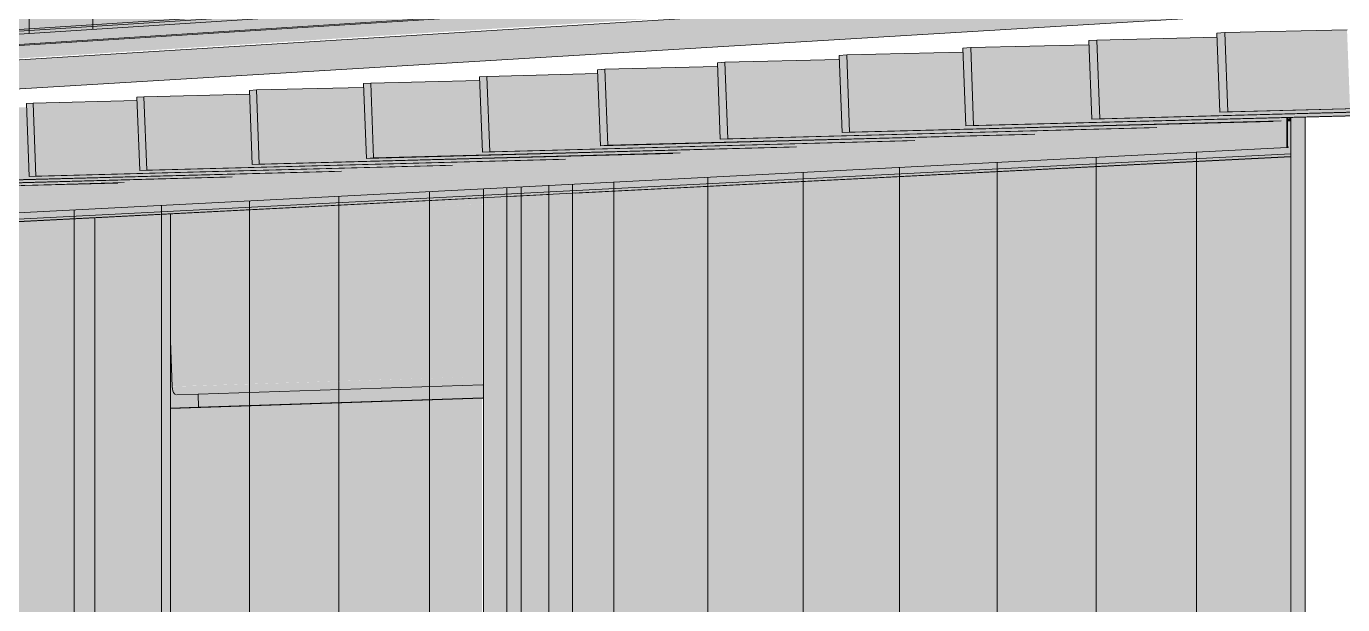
# Model space of a CAD drawing. Header units: inches. Extents: x 31213 to 31218, y -65 to 66.
# Drawn here: x 31214.8306 to 31214.893, y 66.0158 to 66.0432 of the extents above; entities that cross this region are included whole.
import ezdxf

# ---------------------------------------------------------------- set-up
doc = ezdxf.new("R2010")
doc.units = ezdxf.units.IN
doc.header["$MEASUREMENT"] = 0
for name, color, linetype, lineweight in [('A-GLAZ-CURT', 52, 'Continuous', 9), ('A-GLAZ-CWMG', 51, 'Continuous', 9), ('A-ROOF', 132, 'Continuous', 13), ('A-WALL', 113, 'Continuous', 13), ('A-WALL-PATT', 111, 'Continuous', 13), ('I-WALL', 2, 'Continuous', 13), ('L-SITE-WALL', 31, 'Continuous', 13), ('S-BEAM', 12, 'Continuous', 9), ('S-COLS', 52, 'Continuous', 9)]:
    doc.layers.add(name, color=color, linetype=linetype, lineweight=lineweight)

# ---------------------------------------------------------------- blocks, each defined once
blk = doc.blocks.new('FP_33-Looking North West')
at = {"layer": 'A-WALL-PATT', "lineweight": 9}
for p, q in [((-3322.960178, 65.990903), (-3322.960178, 66.040394)), ((-3322.960111, 66.015986), (-3322.960111, 66.040395)), ((-3322.972827, 66.015717), (-3322.972827, 66.039719)), ((-3322.972763, 65.991055), (-3322.972763, 66.03972)), ((-3322.985061, 65.991202), (-3322.985061, 66.039066)), ((-3322.984999, 66.01546), (-3322.984999, 66.039067)), ((-3322.957102, 66.016049), (-3322.960111, 66.015986)), ((-3322.972827, 66.015717), (-3322.984999, 66.01546)), ((-3322.972827, 66.015589), (-3322.984999, 66.015334)), ((-3322.972827, 65.966394), (-3322.972827, 66.015589)), ((-3322.957102, 66.015919), (-3322.960111, 66.015856)), ((-3322.960111, 65.96582), (-3322.960111, 66.015856)), ((-3322.984999, 65.966943), (-3322.984999, 66.015334)), ((-3322.985061, 65.991202), (-3322.989615, 65.991257)), ((-3322.989615, 65.991132), (-3322.985061, 65.991077)), ((-3322.985061, 65.96682), (-3322.985061, 65.991077)), ((-3322.960178, 65.990903), (-3322.972763, 65.991055)), ((-3322.972763, 65.990927), (-3322.960178, 65.990773)), ((-3322.972763, 65.966263), (-3322.972763, 65.990927)), ((-3322.960178, 65.965693), (-3322.960178, 65.990773)), ((-3322.984999, 65.966943), (-3322.972827, 65.966394)), ((-3322.960111, 65.96582), (-3322.957102, 65.965684))]:
    blk.add_line(p, q, dxfattribs=at)
blk = doc.blocks.new('FP_44-Looking North West')
at = {"layer": 'A-WALL-PATT', "lineweight": 9}
for p, q in [((-3323.04701, 66.043096), (-3323.04701, 66.087909)), ((-3323.050019, 66.042902), (-3323.050019, 66.087515))]:
    blk.add_line(p, q, dxfattribs=at)
blk = doc.blocks.new('FP_45-Looking North West')
at = {"layer": 'A-WALL-PATT', "lineweight": 9}
for p, q in [((-3322.99476, 65.967986), (-3322.99476, 66.037283)), ((-3323.004193, 65.968404), (-3323.004193, 66.036796)), ((-3322.999507, 65.968196), (-3322.999507, 66.037038)), ((-3323.017889, 65.969011), (-3323.017889, 66.036089)), ((-3323.013382, 65.968811), (-3323.013382, 66.036322)), ((-3323.008817, 65.968609), (-3323.008817, 66.036558)), ((-3323.031068, 65.969595), (-3323.031068, 66.035409)), ((-3323.026731, 65.969402), (-3323.026731, 66.035633)), ((-3323.022338, 65.969208), (-3323.022338, 66.03586)), ((-3323.04376, 65.970157), (-3323.04376, 66.034754)), ((-3323.039582, 65.969972), (-3323.039582, 66.03497)), ((-3323.035352, 65.969784), (-3323.035352, 66.035188)), ((-3323.055991, 65.970699), (-3323.055991, 66.034123)), ((-3323.051964, 65.97052), (-3323.051964, 66.034331)), ((-3323.047887, 65.97034), (-3323.047887, 66.034541))]:
    blk.add_line(p, q, dxfattribs=at)

msp = doc.modelspace()

# ---------------------------------------------------------------- hatches: boundary and pattern name
at = {"layer": 'A-GLAZ-CWMG'}
for points in [[(31214.641399, 66.030821), (31214.890981, 66.046919), (31214.890981, 66.04701), (31214.641399, 66.030881)], [(31214.641399, 66.030725), (31214.890981, 66.046773), (31214.890981, 66.046979), (31214.641399, 66.030861)], [(31214.6414, 66.030374), (31214.890981, 66.046239), (31214.890981, 66.046773), (31214.6414, 66.030725)], [(31214.821036, 66.033928), (31214.890327, 66.037504), (31214.890327, 66.038917), (31214.89005, 66.038903), (31214.89005, 66.038754), (31214.889641, 66.038734), (31214.884176, 66.038589), (31214.884176, 66.038441), (31214.883078, 66.038403), (31214.878395, 66.038279), (31214.878395, 66.038133), (31214.878039, 66.038114), (31214.872707, 66.037974), (31214.872707, 66.037829), (31214.872356, 66.03781), (31214.867108, 66.037674), (31214.867108, 66.037531), (31214.866763, 66.037512), (31214.861597, 66.037378), (31214.861597, 66.037237), (31214.861197, 66.037217), (31214.856172, 66.037086), (31214.856172, 66.036947), (31214.855837, 66.036929), (31214.85083, 66.036798), (31214.85083, 66.036662), (31214.850254, 66.036638), (31214.84557, 66.036515), (31214.84557, 66.036382), (31214.845246, 66.036364), (31214.84039, 66.036237), (31214.84039, 66.036105), (31214.839309, 66.036068), (31214.835288, 66.035962), (31214.835288, 66.035833), (31214.834931, 66.035815), (31214.830263, 66.035692), (31214.830263, 66.035565), (31214.829953, 66.035549), (31214.825312, 66.035425), (31214.825312, 66.035301), (31214.823984, 66.035258), (31214.821036, 66.035179), (31214.821036, 66.034784)], [(31214.821884, 66.033586), (31214.89052, 66.037087), (31214.89052, 66.038757), (31214.890354, 66.038746), (31214.890326, 66.0375), (31214.821884, 66.033969), (31214.821884, 66.033927)], [(31214.890327, 66.03888), (31214.890521, 66.038914), (31214.890327, 66.038917)], [(31214.891218, 65.967029), (31214.891218, 66.03894), (31214.890521, 66.038922), (31214.890521, 65.967061)], [(31214.821765, 66.03356), (31214.89052, 66.037065), (31214.89052, 66.03719), (31214.821765, 66.033672)]]:
    msp.add_hatch(color=256, dxfattribs=at).paths.add_polyline_path(points, flags=0)
h = msp.add_hatch(color=256, dxfattribs=at)
h.paths.add_polyline_path([(31214.890327, 66.037504), (31214.890355, 66.037535), (31214.890327, 66.038524)], flags=0)
h.paths.add_polyline_path([(31214.890521, 66.038883), (31214.890521, 66.038891), (31214.890414, 66.038885)], flags=0)
at = {"layer": 'A-ROOF'}
msp.add_hatch(color=256, dxfattribs=at).paths.add_polyline_path([(31214.638634, 66.028694), (31214.953069, 66.047685), (31214.941522, 66.047438), (31214.941522, 66.048587), (31214.638634, 66.029671), (31214.638634, 66.028827)], flags=0)
at = {"layer": 'I-WALL'}
for points in [[(31214.868289, 65.969205), (31214.868289, 65.990115), (31214.857053, 65.990274), (31214.856818, 65.990501), (31214.85683, 65.991715), (31214.86139, 65.991714), (31214.868289, 65.991632), (31214.868289, 66.013324), (31214.859955, 66.013166), (31214.859925, 66.013206), (31214.859964, 66.013242), (31214.857053, 66.013186), (31214.856818, 66.013417), (31214.856849, 66.014618), (31214.856888, 66.01463), (31214.890477, 66.015344), (31214.890477, 66.037066), (31214.856506, 66.035331), (31214.856506, 65.969715), (31214.856657, 65.969717), (31214.862824, 65.969446)], [(31214.853398, 65.969435), (31214.853398, 66.035595), (31214.852295, 66.035538), (31214.852295, 65.969484)], [(31214.856506, 65.969297), (31214.856506, 66.035755), (31214.855393, 66.035698), (31214.855393, 65.969347)]]:
    msp.add_hatch(color=256, dxfattribs=at).paths.add_polyline_path(points, flags=0)
h = msp.add_hatch(color=256, dxfattribs=at)
h.paths.add_polyline_path([(31214.85539, 65.969883), (31214.85539, 65.990297), (31214.853943, 65.990317), (31214.8537, 65.990544), (31214.853721, 65.991752), (31214.85539, 65.991759), (31214.85539, 66.013155), (31214.853943, 66.013127), (31214.8537, 66.013357), (31214.853717, 66.014546), (31214.853779, 66.014564), (31214.85539, 66.014598), (31214.85539, 66.035264), (31214.853398, 66.035172), (31214.853398, 65.969851)], flags=0)
h.paths.add_polyline_path([(31214.85539, 65.969772), (31214.85539, 65.969883), (31214.853548, 65.969853)], flags=0)
h = msp.add_hatch(color=256, dxfattribs=at)
h.paths.add_polyline_path([(31214.824794, 66.013955), (31214.833866, 66.014148), (31214.833866, 66.034176), (31214.824794, 66.03371), (31214.824794, 66.013969)], flags=0)
h.paths.add_polyline_path([(31214.837437, 66.014224), (31214.852229, 66.014538), (31214.852229, 66.025629), (31214.837437, 66.025147), (31214.837437, 66.015906)], flags=0)
at = {"layer": 'L-SITE-WALL'}
h = msp.add_hatch(color=256, dxfattribs=at)
h.paths.add_polyline_path([(31214.641399, 66.029898), (31214.890981, 66.045513), (31214.890981, 66.046178), (31214.641399, 66.030334), (31214.641399, 66.030178)], flags=0)
h.paths.add_polyline_path([(31215.062475, 66.055935), (31215.076913, 66.056193), (31215.076913, 66.056834), (31215.066692, 66.056198)], flags=0)
at = {"layer": 'S-BEAM'}
h = msp.add_hatch(color=256, dxfattribs=at)
h.paths.add_polyline_path([(31214.641398, 66.030726), (31214.890981, 66.046773), (31214.890981, 66.046917), (31214.641398, 66.030818), (31214.641398, 66.030774)], flags=0)
h.paths.add_polyline_path([(31214.641398, 66.030881), (31214.890981, 66.04701), (31214.890981, 66.047544), (31214.641398, 66.031232)], flags=0)
for points in [[(31214.887154, 66.039171), (31214.887535, 66.039192), (31214.887398, 66.042941), (31214.887017, 66.042919), (31214.887063, 66.041659)], [(31214.887535, 66.039192), (31214.908201, 66.039724), (31214.908201, 66.039889), (31214.893313, 66.039507), (31214.893175, 66.043078), (31214.887398, 66.042941), (31214.887481, 66.040655)], [(31214.87513, 66.03852), (31214.875498, 66.03854), (31214.875362, 66.042227), (31214.874994, 66.042205), (31214.875014, 66.041662)], [(31214.875498, 66.03854), (31214.89596, 66.039071), (31214.89596, 66.03923), (31214.881084, 66.038845), (31214.880948, 66.042361), (31214.875362, 66.042227), (31214.875383, 66.041662)], [(31214.881092, 66.038843), (31214.881466, 66.038863), (31214.881329, 66.042581), (31214.880955, 66.042559), (31214.880988, 66.04166)], [(31214.881466, 66.038863), (31214.90203, 66.039395), (31214.90203, 66.039557), (31214.887147, 66.039173), (31214.887009, 66.042716), (31214.881329, 66.042581), (31214.881363, 66.04166)], [(31214.863855, 66.03791), (31214.884262, 66.038443), (31214.884262, 66.038556), (31214.884262, 66.03856), (31214.884262, 66.038593), (31214.883418, 66.038574), (31214.869258, 66.038205), (31214.869123, 66.041667), (31214.86372, 66.041537), (31214.863723, 66.041482)], [(31214.869267, 66.038203), (31214.869628, 66.038222), (31214.869493, 66.041879), (31214.869132, 66.041858), (31214.869139, 66.041664)], [(31214.852587, 66.0373), (31214.872792, 66.037831), (31214.872792, 66.037942), (31214.872792, 66.037947), (31214.872792, 66.037978), (31214.857816, 66.037585), (31214.857683, 66.040996), (31214.852453, 66.040868), (31214.852584, 66.037374)], [(31214.857825, 66.037583), (31214.858175, 66.037602), (31214.858041, 66.0412), (31214.857691, 66.041179)], [(31214.858175, 66.037602), (31214.878481, 66.038135), (31214.878481, 66.038247), (31214.878481, 66.038251), (31214.878481, 66.038284), (31214.863491, 66.037892), (31214.863356, 66.041329), (31214.858041, 66.0412), (31214.858043, 66.041145)], [(31214.863499, 66.03789), (31214.863855, 66.03791), (31214.86372, 66.041537), (31214.863365, 66.041515), (31214.863417, 66.040107)], [(31214.841675, 66.036709), (31214.861681, 66.037239), (31214.861681, 66.037348), (31214.861681, 66.037379), (31214.861681, 66.03738), (31214.846739, 66.036986), (31214.846607, 66.040345), (31214.841543, 66.040221), (31214.84166, 66.0371)], [(31214.846748, 66.036984), (31214.847087, 66.037002), (31214.846955, 66.040542), (31214.846616, 66.040522), (31214.846734, 66.037375)], [(31214.847087, 66.037002), (31214.867193, 66.037533), (31214.867193, 66.037643), (31214.867193, 66.037647), (31214.867193, 66.037677), (31214.852233, 66.037283), (31214.8521, 66.040668), (31214.846955, 66.040542), (31214.847084, 66.037099)], [(31214.852242, 66.037281), (31214.852587, 66.0373), (31214.852453, 66.040868), (31214.852109, 66.040848), (31214.852239, 66.037374)], [(31214.831104, 66.036137), (31214.850914, 66.036696), (31214.850914, 66.036772), (31214.850255, 66.036783), (31214.83601, 66.036405), (31214.835879, 66.039715), (31214.830973, 66.039594), (31214.831067, 66.037103)], [(31214.836019, 66.036403), (31214.836348, 66.036421), (31214.836217, 66.039905), (31214.835888, 66.039885), (31214.835983, 66.037378)], [(31214.836348, 66.036421), (31214.856256, 66.036949), (31214.856256, 66.037058), (31214.855603, 66.037071), (31214.841332, 66.036693), (31214.841201, 66.040028), (31214.836217, 66.039905), (31214.836322, 66.037102)], [(31214.841341, 66.036691), (31214.841675, 66.036709), (31214.841543, 66.040221), (31214.84121, 66.040201), (31214.841316, 66.037377)], [(31214.820857, 66.035582), (31214.840473, 66.036124), (31214.840473, 66.036213), (31214.839311, 66.036208), (31214.825613, 66.035842), (31214.825483, 66.039105), (31214.820728, 66.038986), (31214.820818, 66.036596)], [(31214.825941, 66.035857), (31214.845653, 66.036407), (31214.845653, 66.03649), (31214.84507, 66.036502), (31214.830771, 66.036121), (31214.830641, 66.039408), (31214.825811, 66.039288), (31214.825902, 66.036879)], [(31214.83078, 66.036119), (31214.831104, 66.036137), (31214.830973, 66.039594), (31214.83065, 66.039575), (31214.830733, 66.03738)], [(31214.815851, 66.035311), (31214.835371, 66.035862), (31214.835371, 66.03594), (31214.834852, 66.03595), (31214.820534, 66.035567), (31214.820405, 66.038807), (31214.815722, 66.038689), (31214.815772, 66.037384)], [(31214.890354, 66.038762), (31214.89052, 66.038767), (31214.89052, 66.038862), (31214.890354, 66.038848)], [(31214.837553, 66.026178), (31214.852261, 66.02665), (31214.852261, 66.034798), (31214.83897, 66.03443), (31214.837471, 66.034353), (31214.837471, 66.028341)], [(31214.83897, 66.03443), (31214.852261, 66.034799), (31214.852261, 66.035113), (31214.839294, 66.034446)], [(31214.837471, 66.025148), (31214.838806, 66.025198), (31214.838783, 66.025819), (31214.837705, 66.025792), (31214.837618, 66.025893), (31214.837563, 66.026073), (31214.837553, 66.026178), (31214.837471, 66.027614), (31214.837471, 66.025673)], [(31214.837753, 66.02578), (31214.843655, 66.025977), (31214.852261, 66.026262), (31214.852261, 66.02665), (31214.837553, 66.026172), (31214.837585, 66.025976), (31214.837658, 66.02583), (31214.837705, 66.025792)], [(31214.838806, 66.025198), (31214.852263, 66.025637), (31214.852263, 66.026254), (31214.838783, 66.025819)]]:
    msp.add_hatch(color=256, dxfattribs=at).paths.add_polyline_path(points, flags=0)
h = msp.add_hatch(color=256, dxfattribs=at)
h.paths.add_polyline_path([(31214.869628, 66.038222), (31214.890137, 66.038757), (31214.890137, 66.03887), (31214.890137, 66.038886), (31214.890137, 66.038908), (31214.889252, 66.038889), (31214.875122, 66.038522), (31214.874986, 66.042011), (31214.869493, 66.041879), (31214.869501, 66.041664)], flags=0)
h.paths.add_polyline_path([(31214.89052, 66.038914), (31214.89052, 66.038922), (31214.890354, 66.038917)], flags=0)
at = {"layer": 'S-COLS'}
h = msp.add_hatch(color=256, dxfattribs=at)
h.paths.add_polyline_path([(31214.834974, 65.970663), (31214.834974, 65.990583), (31214.833922, 65.990598), (31214.833922, 65.970709)], flags=0)
h.paths.add_polyline_path([(31214.834974, 65.992028), (31214.834974, 66.012693), (31214.833922, 66.012673), (31214.833922, 65.99204), (31214.834923, 65.992029)], flags=0)
h.paths.add_polyline_path([(31214.833922, 66.014146), (31214.834974, 66.014168), (31214.834974, 66.034224), (31214.833922, 66.034171), (31214.833922, 66.015903)], flags=0)
h = msp.add_hatch(color=256, dxfattribs=at)
h.paths.add_polyline_path([(31214.835263, 65.970651), (31214.835263, 65.990579), (31214.834974, 65.990583), (31214.834974, 65.970663), (31214.835262, 65.970651)], flags=0)
h.paths.add_polyline_path([(31214.835263, 65.992024), (31214.835263, 66.012699), (31214.834974, 66.012693), (31214.834974, 65.992028), (31214.835226, 65.992025)], flags=0)
h.paths.add_polyline_path([(31214.834974, 66.014168), (31214.835263, 66.014174), (31214.835263, 66.034239), (31214.834974, 66.034224), (31214.834974, 66.015031)], flags=0)
h = msp.add_hatch(color=256, dxfattribs=at)
h.paths.add_polyline_path([(31214.837354, 65.970558), (31214.837354, 65.990549), (31214.835263, 65.990579), (31214.835263, 65.970651)], flags=0)
h.paths.add_polyline_path([(31214.837354, 65.991999), (31214.837354, 66.012739), (31214.835263, 66.012699), (31214.835263, 65.992024), (31214.837109, 65.992002)], flags=0)
h.paths.add_polyline_path([(31214.835263, 66.014174), (31214.837354, 66.014219), (31214.837354, 66.034347), (31214.835263, 66.034239), (31214.835263, 66.015089)], flags=0)
h = msp.add_hatch(color=256, dxfattribs=at)
h.paths.add_polyline_path([(31214.837472, 65.970553), (31214.837461, 65.990548), (31214.837354, 65.990549), (31214.837354, 65.970558), (31214.837472, 65.970553)], flags=0)
h.paths.add_polyline_path([(31214.837472, 65.991998), (31214.837449, 66.012741), (31214.837354, 66.012739), (31214.837354, 65.991999), (31214.83746, 65.991998)], flags=0)
h.paths.add_polyline_path([(31214.837354, 66.014219), (31214.837472, 66.014221), (31214.837472, 66.034353), (31214.837354, 66.034347), (31214.837354, 66.015078)], flags=0)

# ---------------------------------------------------------------- linework, layer by layer
at = {"layer": 'A-GLAZ-CWMG'}
for p, q in [((31214.641352, 66.030722), (31214.890981, 66.046773)), ((31214.641399, 66.030881), (31214.890981, 66.04701)), ((31214.641399, 66.030821), (31214.890981, 66.046919)), ((31214.641352, 66.030371), (31214.890981, 66.046239)), ((31214.884352, 66.038598), (31214.884176, 66.038589)), ((31214.890291, 66.038916), (31214.89005, 66.038903)), ((31214.890327, 66.038917), (31214.890327, 66.037504)), ((31214.890521, 66.038914), (31214.890349, 66.038917)), ((31214.890355, 66.037535), (31214.890355, 66.038886)), ((31214.890355, 66.038886), (31214.890414, 66.038885)), ((31214.890414, 66.038885), (31214.890521, 66.038883)), ((31214.890521, 65.967061), (31214.890521, 66.038922)), ((31214.87276, 66.037977), (31214.872707, 66.037974)), ((31214.878509, 66.038285), (31214.878395, 66.038279)), ((31214.890327, 66.037504), (31214.821036, 66.033928)), ((31214.890327, 66.037504), (31214.890382, 66.037503)), ((31214.890382, 66.037503), (31214.890327, 66.0375)), ((31214.890382, 66.037534), (31214.890355, 66.037535)), ((31214.890382, 66.037503), (31214.890382, 66.037534)), ((31214.89052, 66.03719), (31214.821765, 66.033672)), ((31214.89052, 66.037065), (31214.821765, 66.03356)), ((31214.89052, 66.037054), (31214.856657, 66.035328)), ((31214.852295, 66.035106), (31214.82191, 66.033557)), ((31214.855393, 66.035264), (31214.853548, 66.03517))]:
    msp.add_line(p, q, dxfattribs=at)
at = {"layer": 'A-ROOF'}
for p, q in [((31214.638634, 66.029671), (31214.941522, 66.048587)), ((31214.953075, 66.047685), (31214.638634, 66.028694))]:
    msp.add_line(p, q, dxfattribs=at)
at = {"layer": 'A-WALL'}
msp.add_line((31214.890521, 66.038891), (31214.890414, 66.038885), dxfattribs=at)
at = {"layer": 'I-WALL'}
for p, q in [((31214.852295, 65.969481), (31214.852295, 66.035542)), ((31214.853398, 66.035599), (31214.853398, 65.969432)), ((31214.855393, 65.969344), (31214.855393, 66.035702)), ((31214.856506, 66.035759), (31214.856506, 65.969294))]:
    msp.add_line(p, q, dxfattribs=at)
at = {"layer": 'L-SITE-WALL'}
for p, q in [((31214.890981, 66.046188), (31214.641399, 66.030341)), ((31214.891188, 66.038937), (31214.891188, 65.967027))]:
    msp.add_line(p, q, dxfattribs=at)
at = {"layer": 'S-BEAM'}
for p, q in [((31214.887398, 66.042941), (31214.887017, 66.042919)), ((31214.887017, 66.042919), (31214.887154, 66.039171)), ((31214.887398, 66.042941), (31214.893182, 66.043078)), ((31214.887535, 66.039192), (31214.887398, 66.042941)), ((31214.875362, 66.042227), (31214.874994, 66.042205)), ((31214.874994, 66.042205), (31214.87513, 66.03852)), ((31214.875362, 66.042227), (31214.880955, 66.042361)), ((31214.875498, 66.03854), (31214.875362, 66.042227)), ((31214.881329, 66.042581), (31214.880955, 66.042559)), ((31214.880955, 66.042559), (31214.881092, 66.038843)), ((31214.881329, 66.042581), (31214.887017, 66.042717)), ((31214.881466, 66.038863), (31214.881329, 66.042581)), ((31214.86372, 66.041537), (31214.86913, 66.041667)), ((31214.869493, 66.041879), (31214.869132, 66.041858)), ((31214.869132, 66.041858), (31214.869267, 66.038203)), ((31214.869493, 66.041879), (31214.874994, 66.042011)), ((31214.869628, 66.038222), (31214.869493, 66.041879)), ((31214.852453, 66.040868), (31214.85769, 66.040996)), ((31214.858041, 66.0412), (31214.857691, 66.041179)), ((31214.857691, 66.041179), (31214.857825, 66.037583)), ((31214.858041, 66.0412), (31214.863363, 66.041329)), ((31214.858175, 66.037602), (31214.858041, 66.0412)), ((31214.86372, 66.041537), (31214.863365, 66.041515)), ((31214.863365, 66.041515), (31214.863499, 66.03789)), ((31214.863855, 66.03791), (31214.86372, 66.041537)), ((31214.841543, 66.040221), (31214.846614, 66.040346)), ((31214.846955, 66.040542), (31214.846616, 66.040522)), ((31214.846616, 66.040522), (31214.846748, 66.036984)), ((31214.846955, 66.040542), (31214.852107, 66.040668)), ((31214.847087, 66.037002), (31214.846955, 66.040542)), ((31214.852453, 66.040868), (31214.852109, 66.040848)), ((31214.852109, 66.040848), (31214.852242, 66.037281)), ((31214.852587, 66.0373), (31214.852453, 66.040868)), ((31214.830973, 66.039594), (31214.835886, 66.039716)), ((31214.836217, 66.039905), (31214.835888, 66.039885)), ((31214.835888, 66.039885), (31214.836019, 66.036403)), ((31214.836217, 66.039905), (31214.841207, 66.040028)), ((31214.836348, 66.036421), (31214.836217, 66.039905)), ((31214.841543, 66.040221), (31214.84121, 66.040201)), ((31214.84121, 66.040201), (31214.841341, 66.036691)), ((31214.841675, 66.036709), (31214.841543, 66.040221)), ((31214.887154, 66.039171), (31214.907815, 66.039704)), ((31214.887535, 66.039192), (31214.908201, 66.039724)), ((31214.830973, 66.039594), (31214.83065, 66.039575)), ((31214.83065, 66.039575), (31214.83078, 66.036119)), ((31214.831104, 66.036137), (31214.830973, 66.039594)), ((31214.881092, 66.038843), (31214.90165, 66.039375)), ((31214.881466, 66.038863), (31214.90203, 66.039395)), ((31214.887154, 66.039171), (31214.887535, 66.039192)), ((31214.869267, 66.038203), (31214.889682, 66.038735)), ((31214.869628, 66.038222), (31214.89005, 66.038754)), ((31214.87513, 66.03852), (31214.895586, 66.039051)), ((31214.87513, 66.03852), (31214.875498, 66.03854)), ((31214.875498, 66.03854), (31214.89596, 66.039071)), ((31214.881092, 66.038843), (31214.881466, 66.038863)), ((31214.890351, 66.038752), (31214.89052, 66.038757)), ((31214.890352, 66.038762), (31214.89052, 66.038767)), ((31214.857825, 66.037583), (31214.878039, 66.038114)), ((31214.858175, 66.037602), (31214.878395, 66.038133)), ((31214.863499, 66.03789), (31214.883813, 66.038422)), ((31214.863499, 66.03789), (31214.863855, 66.03791)), ((31214.863855, 66.03791), (31214.884176, 66.038441)), ((31214.869267, 66.038203), (31214.869628, 66.038222)), ((31214.841341, 66.036691), (31214.861257, 66.037218)), ((31214.841675, 66.036709), (31214.861597, 66.037237)), ((31214.846748, 66.036984), (31214.866763, 66.037512)), ((31214.847087, 66.037002), (31214.867108, 66.037531)), ((31214.852242, 66.037281), (31214.872356, 66.03781)), ((31214.852242, 66.037281), (31214.852587, 66.0373)), ((31214.852587, 66.0373), (31214.872707, 66.037829)), ((31214.857825, 66.037583), (31214.858175, 66.037602)), ((31214.83078, 66.036119), (31214.850501, 66.036645)), ((31214.831104, 66.036137), (31214.85083, 66.036662)), ((31214.836019, 66.036403), (31214.855837, 66.036929)), ((31214.836348, 66.036421), (31214.856172, 66.036947)), ((31214.841341, 66.036691), (31214.841675, 66.036709)), ((31214.846748, 66.036984), (31214.847087, 66.037002)), ((31214.820543, 66.035565), (31214.840071, 66.036088)), ((31214.820857, 66.035582), (31214.84039, 66.036105)), ((31214.825622, 66.03584), (31214.845246, 66.036364)), ((31214.825941, 66.035857), (31214.84557, 66.036382)), ((31214.83078, 66.036119), (31214.831104, 66.036137)), ((31214.836019, 66.036403), (31214.836348, 66.036421)), ((31214.815542, 66.035294), (31214.834974, 66.035816)), ((31214.815851, 66.035311), (31214.835288, 66.035833)), ((31214.837553, 66.026178), (31214.837471, 66.028341)), ((31214.838783, 66.025819), (31214.852263, 66.026254)), ((31214.837469, 66.025142), (31214.852259, 66.025625)), ((31214.838783, 66.025819), (31214.837753, 66.02578)), ((31214.837753, 66.02578), (31214.837753, 66.02578)), ((31214.838806, 66.025198), (31214.838783, 66.025819)), ((31214.838806, 66.025198), (31214.852263, 66.025637)), ((31214.837471, 66.025148), (31214.838806, 66.025198))]:
    msp.add_line(p, q, dxfattribs=at)
msp.add_polyline3d([(31214.837705, 66.025792, 0), (31214.837658, 66.02583, 0), (31214.837618, 66.025893, 0), (31214.837585, 66.025976, 0), (31214.837563, 66.026073, 0), (31214.837553, 66.026178, 0)], dxfattribs=at)
at = {"layer": 'S-COLS'}
for p, q in [((31214.833899, 66.014145), (31214.833899, 66.03417)), ((31214.837473, 66.034353), (31214.837473, 66.014221))]:
    msp.add_line(p, q, dxfattribs=at)

# ---------------------------------------------------------------- block references
at = {"layer": 'A-GLAZ-CURT'}
for name in ['FP_44-Looking North West', 'FP_45-Looking North West']:
    msp.add_blockref(name, (34537.880803, 0), dxfattribs=at)
at = {"layer": 'L-SITE-WALL', "lineweight": 9}
msp.add_blockref('FP_33-Looking North West', (34537.880803, 0), dxfattribs=at)

doc.saveas('drawing.dxf')
